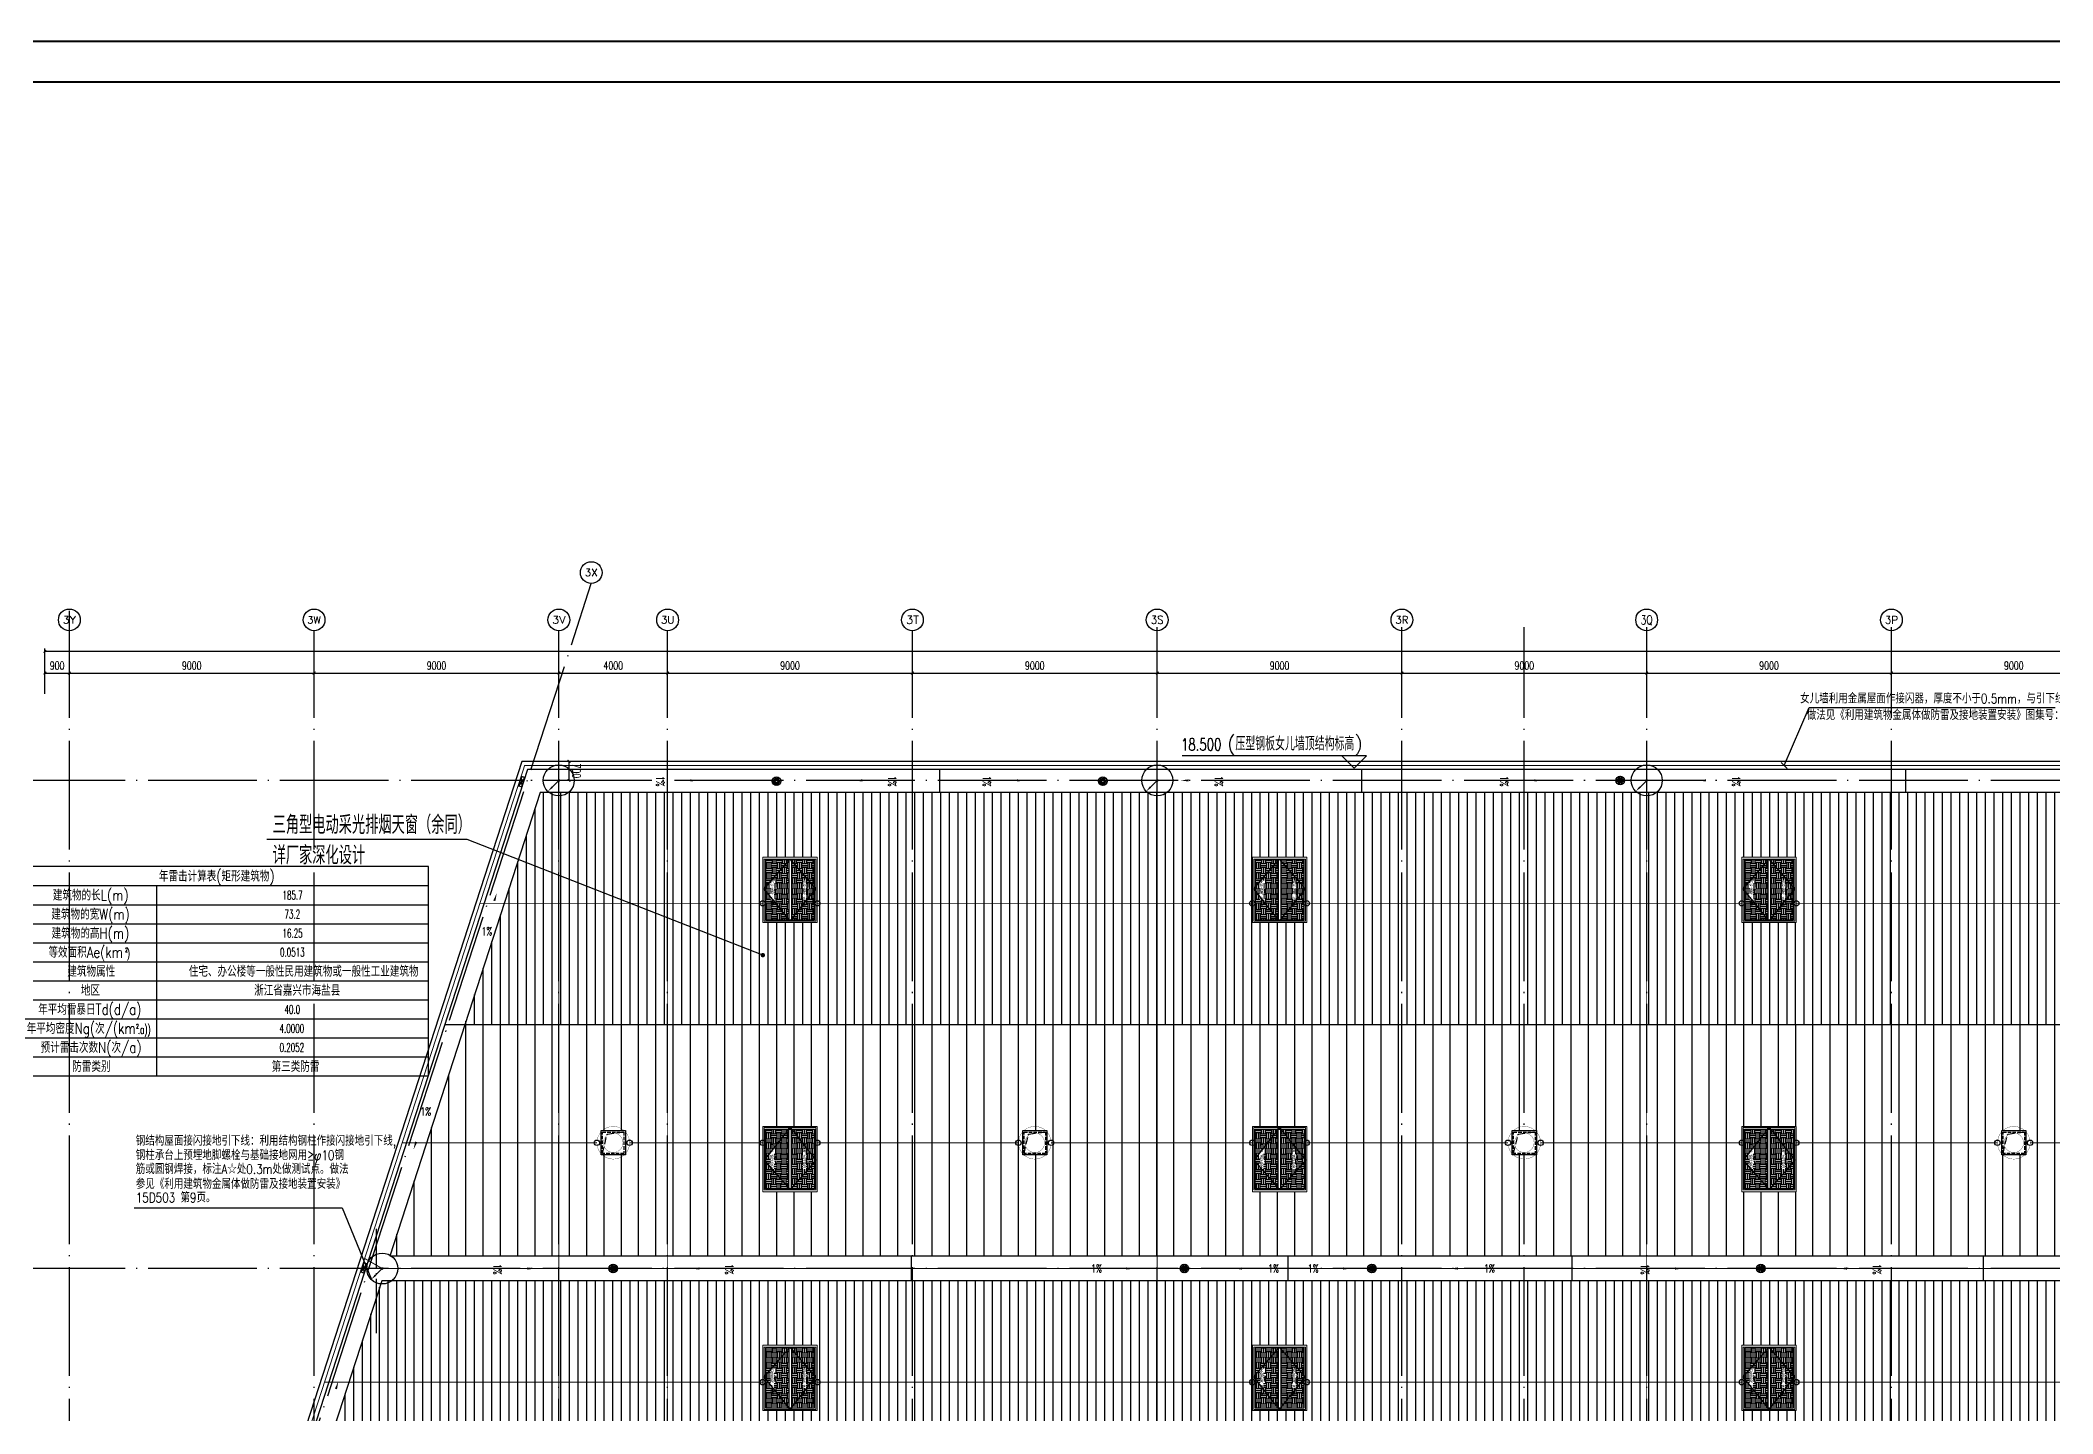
# Model space of a CAD drawing. Extents: x -1396510 to 1250330, y -1892470 to 1623980.
# Drawn here: x -313924 to -239922, y -1446562 to -1396049 of the extents above; entities that cross this region are included whole.
import ezdxf
from ezdxf.enums import TextEntityAlignment as Align

# ---------------------------------------------------------------- set-up
doc = ezdxf.new("R2010")
doc.units = 0
doc.header["$LTSCALE"] = 1000
doc.header["$MEASUREMENT"] = 0
for name, pattern in [('CENTER2', [1.125, 0.75, -0.125, 0.125, -0.125]), ('DASH', [0.35, 0.25, -0.1]), ('DOTE', [2.42, 2, -0.2, 0.02, -0.2]), ('HIDDEN', [9.525, 6.35, -3.175])]:
    doc.linetypes.add(name, pattern=pattern)
doc.layers.get('Defpoints').update_dxf_attribs({"color": 210})
for name, color, linetype in [('0-cxFrame', 155, 'Continuous'), ('A-AXIS-D', 1, 'Continuous'), ('A-AXIS-DOTE', 14, 'DOTE'), ('A-AXIS-SYMB', 3, 'Continuous'), ('A-DRAIN', 142, 'Continuous'), ('A-HATCH-2', 251, 'Continuous'), ('A-LIN-V', 9, 'Continuous'), ('A-SFCE', 30, 'Continuous'), ('AS-COLN', 6, 'Continuous'), ('AS-结构边线层', 200, 'Continuous'), ('DIM-避雷', 3, 'Continuous'), ('LWIRE', 4, 'Continuous'), ('SPACE', 7, 'Continuous'), ('SPACE_HATCH', 8, 'Continuous'), ('TEL_TAB', 7, 'Continuous'), ('TEL_TEXT', 7, 'Continuous'), ('WIRE-接地', 4, 'Continuous'), ('WIRE-照明', 1, 'Continuous'), ('WIRE-避雷', 4, 'Continuous'), ('参考线', 8, 'Continuous'), ('外框', 1, 'HIDDEN'), ('文本', 4, 'Continuous'), ('暖通', 7, 'Continuous'), ('虹吸溢流', 3, 'Continuous'), ('虹吸雨水斗', 6, 'Continuous'), ('虹吸雨水标注XT', 7, 'Continuous')]:
    doc.layers.add(name, color=color, linetype=linetype)
doc.layers.add('0-cxText', color=131, linetype='Continuous', lineweight=25)
doc.layers.add('成型线', color=3, linetype='Continuous', lineweight=18)
doc.layers.add('A-云线2', color=3, linetype='Continuous', plot=False)
doc.layers.add('A-加建区域', color=47, linetype='Continuous', plot=False)
doc.styles.add('_TCH_AXIS', font='COMPLEX', dxfattribs={"bigfont": 'GBCBIG'})
doc.styles.add('_TCH_DIM', font='SIMPLEX', dxfattribs={"bigfont": 'GBCBIG'})
doc.styles.add('_TCH_DIM_T3', font='SIMPLEX', dxfattribs={"width": 0.705882, "bigfont": 'GBCBIG'})
doc.styles.add('_TCH_SPACE', font='SIMPLEX', dxfattribs={"height": 5, "bigfont": 'GBCBIG'})
doc.styles.add('_TEL_DIM', font='SIMPLEX', dxfattribs={"width": 0.8, "height": 3.5, "bigfont": 'HZTXT'})
doc.styles.add('cx_tuming', font='simhei.ttf')
doc.styles.add('cx_tuqian1', font='')
doc.styles.get("Standard").update_dxf_attribs({"font": 'gbenor.shx', "bigfont": 'gbcbig.shx'})
doc.styles.add('黑体', font='simhei.ttf', dxfattribs={"height": 12})
doc.styles.get('cx_tuqian1').set_extended_font_data('SimSun')
doc.dimstyles.new('_TCH_ARCH&&100', dxfattribs={"dimtxt": 297.5, "dimasz": 100, "dimexe": 100, "dimexo": 100, "dimgap": 126.25, "dimtad": 1, "dimdec": 0, "dimzin": 0, "dimdsep": 46, "dimtxsty": '_TCH_DIM_T3', "dimblk": 'ARCHTICK', "dimcen": 0.09, "dimclrt": 7, "dimazin": 2, "dimtfac": 1, "dimtdec": 0, "dimtix": 1, "dimtmove": 2, "dimatfit": 3, "dimfxl": 0, "dimtolj": 1, "dimtzin": 0, "dimarcsym": 0})
pattern_1 = [(90, (-187145.8, -620720), (-317.5, 0), [])]
pattern_2 = [(0, (0, 0), (187.5, 187.5), [187.5, -187.5]), (0, (0, 70.31), (187.5, 187.5), [187.5, -187.5]), (0, (0, 140.62), (187.5, 187.5), [187.5, -187.5]), (90, (23.44, 164.06), (-187.5, 187.5), [187.5, -187.5]), (90, (93.75, 164.06), (-187.5, 187.5), [187.5, -187.5]), (90, (164.06, 164.06), (-187.5, 187.5), [187.5, -187.5])]

# ---------------------------------------------------------------- blocks, each defined once
blk = doc.blocks.new('_ArchTick')
at = {"color": 0, "linetype": 'ByBlock', "const_width": 0.4}
blk.add_lwpolyline([(-0.5, -0.5), (0.5, 0.5)], dxfattribs=at)
blk = doc.blocks.new('*D559')
at = {"layer": 'A-AXIS-D', "color": 0, "lineweight": -2, "transparency": 16777216}
for p, q in [((19094, 700), (18272, 700)), ((18372, 700), (18372, 0)), ((19094, 0), (18272, 0))]:
    blk.add_line(p, q, dxfattribs=at)
at = {"layer": 'Defpoints', "color": 0, "transparency": 16777216}
for p in [(19194, 700), (18372, 0), (19194, 0)]:
    blk.add_point(p, dxfattribs=at)
at = {"layer": 'A-AXIS-D', "color": 0, "lineweight": -2, "transparency": 16777216, "xscale": 100, "yscale": 100, "zscale": 100}
for p, rotation in [((18372, 700), 90), ((18372, 0), 270)]:
    blk.add_blockref('_ArchTick', p, dxfattribs=dict(at, rotation=rotation))
at = {"layer": 'A-AXIS-D', "color": 7, "transparency": 16777216, "insert": (18647, 350), "char_height": 297.5, "attachment_point": 5, "rotation": 270, "style": '_TCH_DIM_T3'}
blk.add_mtext('\\A1;700', dxfattribs=at)
blk = doc.blocks.new('“奔腾”虹吸雨水斗')
at = {"layer": '虹吸雨水斗', "color": 8, "lineweight": 25}
for p, q in [((946944, 86685), (947028, 86658)), ((947028, 86641), (946944, 86614)), ((947032, 86673), (946946, 86692)), ((946946, 86607), (947032, 86625)), ((946982, 86753), (947040, 86688)), ((947040, 86611), (946982, 86546)), ((947052, 86699), (946987, 86758)), ((946987, 86541), (947052, 86600)), ((947048, 86793), (947066, 86707)), ((947066, 86592), (947048, 86506)), ((947082, 86711), (947055, 86795)), ((947055, 86504), (947082, 86587)), ((947125, 86795), (947098, 86711)), ((947098, 86587), (947125, 86504)), ((947114, 86707), (947132, 86793)), ((947132, 86506), (947114, 86592)), ((947194, 86758), (947128, 86699)), ((947128, 86600), (947194, 86541)), ((947140, 86688), (947199, 86753)), ((947199, 86546), (947140, 86611)), ((947234, 86692), (947148, 86673)), ((947148, 86625), (947234, 86607)), ((947152, 86658), (947236, 86685)), ((947236, 86614), (947152, 86641))]:
    blk.add_line(p, q, dxfattribs=at)
for radius in [150, 47.6]:
    blk.add_circle((947090, 86649), radius, dxfattribs=at)
for centre, start, end in [((947025, 86649), 291.63817, 68.36747), ((947034, 86682), 261.63817, 38.36747), ((947034, 86617), 321.63817, 98.36747), ((947057, 86706), 231.63817, 8.36747), ((947057, 86593), 351.63817, 128.36747), ((947090, 86715), 201.63817, 338.36747), ((947090, 86584), 21.63817, 158.36747), ((947123, 86706), 171.63817, 308.36747), ((947123, 86593), 51.63817, 188.36747), ((947147, 86682), 141.63817, 278.36747), ((947147, 86617), 81.63817, 218.36747), ((947155, 86649), 111.63817, 248.36747)]:
    blk.add_arc(centre, 8.82, start, end, dxfattribs=at)
blk = doc.blocks.new('434243')
at = {"layer": '文本', "xscale": 1.061320754715, "yscale": 1.061320754715, "zscale": 1.061320754715}
for p in [(-760996, 528757), (-792021, 528727), (-780021, 528727), (-798021, 510807), (-777021, 510807), (-770121, 510807), (-755821, 510807)]:
    blk.add_blockref('“奔腾”虹吸雨水斗', p, dxfattribs=at)
blk = doc.blocks.new('w4234233')
at = {"layer": 'A-AXIS-SYMB', "color": 8}
for points in [[(355546, 826830, 0, 0, 0), (355546, 825680, 0, 80, 0), (355546, 825980, 0, 0, 0)], [(355546, 818810, 0, 0, 0), (355546, 819960, 0, 80, 0), (355546, 819660, 0, 0, 0)]]:
    blk.add_lwpolyline(points, format="xyseb", dxfattribs=at)
at = {"layer": 'A-AXIS-SYMB', "color": 7, "style": '_TCH_DIM', "width": 0.705882}
for p in [(355376, 826935), (355376, 818407)]:
    blk.add_text('1%%%', height=297.5, dxfattribs=at).set_placement(p)
blk = doc.blocks.new('溢流口')
at = {"layer": '虹吸雨水标注XT'}
for p, q in [((-250, 98), (250, -98)), ((250, 98), (-250, -98)), ((250, -98), (250, 98))]:
    blk.add_line(p, q, dxfattribs=at)
blk.add_lwpolyline([(-250, 98), (250, 98), (250, -98), (-250, -98)], close=True, dxfattribs=at)
blk = doc.blocks.new('44')
blk.add_wipeout([(277496, 745320), (279896, 745320), (279896, 747320), (277496, 747320)]).dxf.layer = '参考线'
at = {"layer": 'SPACE_HATCH'}
h = blk.add_hatch(dxfattribs=at)
h.set_pattern_fill('土壤', color=8, scale=50, style=0)
h.set_pattern_definition(pattern_2)
h.paths.add_polyline_path([(277596, 746370), (279796, 746370), (279796, 747220), (277596, 747220)])
h.paths.add_polyline_path([(278352, 746904), (279057, 746904), (279057, 747034), (278352, 747034)])
h.paths.add_polyline_path([(278591, 746811), (278817, 746811), (278817, 746895), (278591, 746895)])
h = blk.add_hatch(dxfattribs=at)
h.set_pattern_fill('土壤', color=8, scale=50, style=0)
h.set_pattern_definition(pattern_2)
h.paths.add_polyline_path([(277596, 746270), (279796, 746270), (279796, 745420), (277596, 745420)])
h.paths.add_polyline_path([(278352, 745724), (279057, 745724), (279057, 745854), (278352, 745854)])
h.paths.add_polyline_path([(278591, 745631), (278817, 745631), (278817, 745715), (278591, 745715)])
at = {"color": 2}
for p, q in [((277566, 746370), (279851, 746370)), ((277566, 746270), (279851, 746270))]:
    blk.add_line(p, q, dxfattribs=at)
at = {"layer": 'A-SFCE'}
blk.add_lwpolyline([(277596, 747220), (279796, 747220), (279796, 745420), (277596, 745420)], close=True, dxfattribs=at)
at = {"layer": '外框', "color": 8}
for points in [[(279851, 746320), (278658, 747270), (277566, 746320)], [(279851, 746320), (278658, 745370), (277566, 746320)]]:
    blk.add_lwpolyline(points, dxfattribs=at)
at = {"layer": '成型线'}
blk.add_line((279896, 745320), (279896, 747320), dxfattribs=at)
blk.add_lwpolyline([(279896, 745320), (277496, 745320), (277496, 747320), (279896, 747320)], dxfattribs=at)
blk.add_lwpolyline([(279851, 745370), (279851, 747270), (277566, 747270), (277566, 745370)], close=True, dxfattribs=at)
at = {"layer": 'SPACE', "color": 8, "style": '_TCH_SPACE'}
for p in [(278365, 746930), (278365, 745750)]:
    blk.add_text('自然排烟窗，有效面积', height=96.5, dxfattribs=at).set_placement(p)
at = {"layer": 'SPACE', "color": 8, "style": '_TCH_SPACE', "width": 0.705882}
for s, height, p in [('1.87m', 59.5, (278600, 746828)), ('2', 29.8, (278792, 746863)), ('1.87m', 59.5, (278600, 745648)), ('2', 29.8, (278792, 745683))]:
    blk.add_text(s, height=height, dxfattribs=at).set_placement(p)
blk = doc.blocks.new('fengji')
blk.add_wipeout([(-445, 445), (445, 445), (445, -445), (-445, -445)]).dxf.layer = '参考线'
at = {"layer": 'A-HATCH-2', "color": 8, "const_width": 10}
for points in [[(0, -600, -1), (0, 600, -1)], [(0, -600, 1), (0, 600, 1)]]:
    blk.add_lwpolyline(points, format="xyb", dxfattribs=at)
at = {"layer": 'A-HATCH-2', "color": 8, "linetype": 'DASH', "const_width": 10}
for points in [[(0, -358, -1), (0, 358, -1)], [(0, -358, 1), (0, 358, 1)]]:
    blk.add_lwpolyline(points, format="xyb", dxfattribs=at)
at = {"layer": 'AS-COLN', "ltscale": 0.5}
blk.add_lwpolyline([(-445, 445), (445, 445), (445, -445), (-445, -445)], close=True, dxfattribs=at)
at = {"layer": 'AS-COLN', "linetype": 'DASH', "ltscale": 0.5}
blk.add_lwpolyline([(-395, 395), (395, 395), (395, -395), (-395, -395)], close=True, dxfattribs=at)
at = {"layer": 'AS-结构边线层', "color": 8, "linetype": 'DASH'}
blk.add_lwpolyline([(395, 395), (225, -315), (-395, -395)], dxfattribs=at)
blk = doc.blocks.new('*D5933')
at = {"layer": 'A-AXIS-D', "color": 0, "lineweight": -2, "transparency": 16777216}
for p, q in [((-900, 3190), (-900, 4048)), ((-900, 3948), (0, 3948)), ((0, 3190), (0, 4048))]:
    blk.add_line(p, q, dxfattribs=at)
at = {"layer": 'Defpoints', "color": 0, "transparency": 16777216}
for p in [(0, 3948), (-900, 3090), (0, 3090)]:
    blk.add_point(p, dxfattribs=at)
at = {"layer": 'A-AXIS-D', "color": 0, "lineweight": -2, "transparency": 16777216, "xscale": 100, "yscale": 100, "zscale": 100, "rotation": 180}
blk.add_blockref('_ArchTick', (-900, 3948), dxfattribs=at)
at = {"layer": 'A-AXIS-D', "color": 0, "lineweight": -2, "transparency": 16777216, "xscale": 100, "yscale": 100, "zscale": 100}
blk.add_blockref('_ArchTick', (0, 3948), dxfattribs=at)
at = {"layer": 'A-AXIS-D', "color": 7, "transparency": 16777216, "insert": (-450, 4223), "char_height": 297.5, "attachment_point": 5, "style": '_TCH_DIM_T3'}
blk.add_mtext('\\A1;900', dxfattribs=at)
blk = doc.blocks.new('*D5934')
at = {"layer": 'A-AXIS-D', "color": 0, "lineweight": -2, "transparency": 16777216}
for p, q in [((0, 3190), (0, 4048)), ((0, 3948), (9000, 3948)), ((9000, 3190), (9000, 4048))]:
    blk.add_line(p, q, dxfattribs=at)
at = {"layer": 'Defpoints', "color": 0, "transparency": 16777216}
for p in [(9000, 3948), (0, 3090), (9000, 3090)]:
    blk.add_point(p, dxfattribs=at)
at = {"layer": 'A-AXIS-D', "color": 0, "lineweight": -2, "transparency": 16777216, "xscale": 100, "yscale": 100, "zscale": 100, "rotation": 180}
blk.add_blockref('_ArchTick', (0, 3948), dxfattribs=at)
at = {"layer": 'A-AXIS-D', "color": 0, "lineweight": -2, "transparency": 16777216, "xscale": 100, "yscale": 100, "zscale": 100}
blk.add_blockref('_ArchTick', (9000, 3948), dxfattribs=at)
at = {"layer": 'A-AXIS-D', "color": 7, "transparency": 16777216, "insert": (4500, 4223), "char_height": 297.5, "attachment_point": 5, "style": '_TCH_DIM_T3'}
blk.add_mtext('\\A1;9000', dxfattribs=at)
blk = doc.blocks.new('*D5935')
at = {"layer": 'A-AXIS-D', "color": 0, "lineweight": -2, "transparency": 16777216}
for p, q in [((9000, 3190), (9000, 4048)), ((9000, 3948), (18000, 3948)), ((18000, 3190), (18000, 4048))]:
    blk.add_line(p, q, dxfattribs=at)
at = {"layer": 'Defpoints', "color": 0, "transparency": 16777216}
for p in [(18000, 3948), (9000, 3090), (18000, 3090)]:
    blk.add_point(p, dxfattribs=at)
at = {"layer": 'A-AXIS-D', "color": 0, "lineweight": -2, "transparency": 16777216, "xscale": 100, "yscale": 100, "zscale": 100, "rotation": 180}
blk.add_blockref('_ArchTick', (9000, 3948), dxfattribs=at)
at = {"layer": 'A-AXIS-D', "color": 0, "lineweight": -2, "transparency": 16777216, "xscale": 100, "yscale": 100, "zscale": 100}
blk.add_blockref('_ArchTick', (18000, 3948), dxfattribs=at)
at = {"layer": 'A-AXIS-D', "color": 7, "transparency": 16777216, "insert": (13500, 4223), "char_height": 297.5, "attachment_point": 5, "style": '_TCH_DIM_T3'}
blk.add_mtext('\\A1;9000', dxfattribs=at)
blk = doc.blocks.new('*D5936')
at = {"layer": 'A-AXIS-D', "color": 0, "lineweight": -2, "transparency": 16777216}
for p, q in [((18000, 3190), (18000, 4048)), ((18000, 3948), (22000, 3948)), ((22000, 3190), (22000, 4048))]:
    blk.add_line(p, q, dxfattribs=at)
at = {"layer": 'Defpoints', "color": 0, "transparency": 16777216}
for p in [(22000, 3948), (18000, 3090), (22000, 3090)]:
    blk.add_point(p, dxfattribs=at)
at = {"layer": 'A-AXIS-D', "color": 0, "lineweight": -2, "transparency": 16777216, "xscale": 100, "yscale": 100, "zscale": 100, "rotation": 180}
blk.add_blockref('_ArchTick', (18000, 3948), dxfattribs=at)
at = {"layer": 'A-AXIS-D', "color": 0, "lineweight": -2, "transparency": 16777216, "xscale": 100, "yscale": 100, "zscale": 100}
blk.add_blockref('_ArchTick', (22000, 3948), dxfattribs=at)
at = {"layer": 'A-AXIS-D', "color": 7, "transparency": 16777216, "insert": (20000, 4223), "char_height": 297.5, "attachment_point": 5, "style": '_TCH_DIM_T3'}
blk.add_mtext('\\A1;4000', dxfattribs=at)
blk = doc.blocks.new('*D5937')
at = {"layer": 'A-AXIS-D', "color": 0, "lineweight": -2, "transparency": 16777216}
for p, q in [((22000, 3190), (22000, 4048)), ((22000, 3948), (31000, 3948)), ((31000, 3190), (31000, 4048))]:
    blk.add_line(p, q, dxfattribs=at)
at = {"layer": 'Defpoints', "color": 0, "transparency": 16777216}
for p in [(31000, 3948), (22000, 3090), (31000, 3090)]:
    blk.add_point(p, dxfattribs=at)
at = {"layer": 'A-AXIS-D', "color": 0, "lineweight": -2, "transparency": 16777216, "xscale": 100, "yscale": 100, "zscale": 100, "rotation": 180}
blk.add_blockref('_ArchTick', (22000, 3948), dxfattribs=at)
at = {"layer": 'A-AXIS-D', "color": 0, "lineweight": -2, "transparency": 16777216, "xscale": 100, "yscale": 100, "zscale": 100}
blk.add_blockref('_ArchTick', (31000, 3948), dxfattribs=at)
at = {"layer": 'A-AXIS-D', "color": 7, "transparency": 16777216, "insert": (26500, 4223), "char_height": 297.5, "attachment_point": 5, "style": '_TCH_DIM_T3'}
blk.add_mtext('\\A1;9000', dxfattribs=at)
blk = doc.blocks.new('*D5938')
at = {"layer": 'A-AXIS-D', "color": 0, "lineweight": -2, "transparency": 16777216}
for p, q in [((31000, 3190), (31000, 4048)), ((31000, 3948), (40000, 3948)), ((40000, 3190), (40000, 4048))]:
    blk.add_line(p, q, dxfattribs=at)
at = {"layer": 'Defpoints', "color": 0, "transparency": 16777216}
for p in [(40000, 3948), (31000, 3090), (40000, 3090)]:
    blk.add_point(p, dxfattribs=at)
at = {"layer": 'A-AXIS-D', "color": 0, "lineweight": -2, "transparency": 16777216, "xscale": 100, "yscale": 100, "zscale": 100, "rotation": 180}
blk.add_blockref('_ArchTick', (31000, 3948), dxfattribs=at)
at = {"layer": 'A-AXIS-D', "color": 0, "lineweight": -2, "transparency": 16777216, "xscale": 100, "yscale": 100, "zscale": 100}
blk.add_blockref('_ArchTick', (40000, 3948), dxfattribs=at)
at = {"layer": 'A-AXIS-D', "color": 7, "transparency": 16777216, "insert": (35500, 4223), "char_height": 297.5, "attachment_point": 5, "style": '_TCH_DIM_T3'}
blk.add_mtext('\\A1;9000', dxfattribs=at)
blk = doc.blocks.new('*D5939')
at = {"layer": 'A-AXIS-D', "color": 0, "lineweight": -2, "transparency": 16777216}
for p, q in [((40000, 3190), (40000, 4048)), ((40000, 3948), (49000, 3948)), ((49000, 3190), (49000, 4048))]:
    blk.add_line(p, q, dxfattribs=at)
at = {"layer": 'Defpoints', "color": 0, "transparency": 16777216}
for p in [(49000, 3948), (40000, 3090), (49000, 3090)]:
    blk.add_point(p, dxfattribs=at)
at = {"layer": 'A-AXIS-D', "color": 0, "lineweight": -2, "transparency": 16777216, "xscale": 100, "yscale": 100, "zscale": 100, "rotation": 180}
blk.add_blockref('_ArchTick', (40000, 3948), dxfattribs=at)
at = {"layer": 'A-AXIS-D', "color": 0, "lineweight": -2, "transparency": 16777216, "xscale": 100, "yscale": 100, "zscale": 100}
blk.add_blockref('_ArchTick', (49000, 3948), dxfattribs=at)
at = {"layer": 'A-AXIS-D', "color": 7, "transparency": 16777216, "insert": (44500, 4223), "char_height": 297.5, "attachment_point": 5, "style": '_TCH_DIM_T3'}
blk.add_mtext('\\A1;9000', dxfattribs=at)
blk = doc.blocks.new('*D5940')
at = {"layer": 'A-AXIS-D', "color": 0, "lineweight": -2, "transparency": 16777216}
for p, q in [((49000, 3190), (49000, 4048)), ((49000, 3948), (58000, 3948)), ((58000, 3190), (58000, 4048))]:
    blk.add_line(p, q, dxfattribs=at)
at = {"layer": 'Defpoints', "color": 0, "transparency": 16777216}
for p in [(58000, 3948), (49000, 3090), (58000, 3090)]:
    blk.add_point(p, dxfattribs=at)
at = {"layer": 'A-AXIS-D', "color": 0, "lineweight": -2, "transparency": 16777216, "xscale": 100, "yscale": 100, "zscale": 100, "rotation": 180}
blk.add_blockref('_ArchTick', (49000, 3948), dxfattribs=at)
at = {"layer": 'A-AXIS-D', "color": 0, "lineweight": -2, "transparency": 16777216, "xscale": 100, "yscale": 100, "zscale": 100}
blk.add_blockref('_ArchTick', (58000, 3948), dxfattribs=at)
at = {"layer": 'A-AXIS-D', "color": 7, "transparency": 16777216, "insert": (53500, 4223), "char_height": 297.5, "attachment_point": 5, "style": '_TCH_DIM_T3'}
blk.add_mtext('\\A1;9000', dxfattribs=at)
blk = doc.blocks.new('*D5941')
at = {"layer": 'A-AXIS-D', "color": 0, "lineweight": -2, "transparency": 16777216}
for p, q in [((58000, 3190), (58000, 4048)), ((58000, 3948), (67000, 3948)), ((67000, 3190), (67000, 4048))]:
    blk.add_line(p, q, dxfattribs=at)
at = {"layer": 'Defpoints', "color": 0, "transparency": 16777216}
for p in [(67000, 3948), (58000, 3090), (67000, 3090)]:
    blk.add_point(p, dxfattribs=at)
at = {"layer": 'A-AXIS-D', "color": 0, "lineweight": -2, "transparency": 16777216, "xscale": 100, "yscale": 100, "zscale": 100, "rotation": 180}
blk.add_blockref('_ArchTick', (58000, 3948), dxfattribs=at)
at = {"layer": 'A-AXIS-D', "color": 0, "lineweight": -2, "transparency": 16777216, "xscale": 100, "yscale": 100, "zscale": 100}
blk.add_blockref('_ArchTick', (67000, 3948), dxfattribs=at)
at = {"layer": 'A-AXIS-D', "color": 7, "transparency": 16777216, "insert": (62500, 4223), "char_height": 297.5, "attachment_point": 5, "style": '_TCH_DIM_T3'}
blk.add_mtext('\\A1;9000', dxfattribs=at)
blk = doc.blocks.new('*D5942')
at = {"layer": 'A-AXIS-D', "color": 0, "lineweight": -2, "transparency": 16777216}
for p, q in [((67000, 3190), (67000, 4048)), ((67000, 3948), (76000, 3948)), ((76000, 3190), (76000, 4048))]:
    blk.add_line(p, q, dxfattribs=at)
at = {"layer": 'Defpoints', "color": 0, "transparency": 16777216}
for p in [(76000, 3948), (67000, 3090), (76000, 3090)]:
    blk.add_point(p, dxfattribs=at)
at = {"layer": 'A-AXIS-D', "color": 0, "lineweight": -2, "transparency": 16777216, "xscale": 100, "yscale": 100, "zscale": 100, "rotation": 180}
blk.add_blockref('_ArchTick', (67000, 3948), dxfattribs=at)
at = {"layer": 'A-AXIS-D', "color": 0, "lineweight": -2, "transparency": 16777216, "xscale": 100, "yscale": 100, "zscale": 100}
blk.add_blockref('_ArchTick', (76000, 3948), dxfattribs=at)
at = {"layer": 'A-AXIS-D', "color": 7, "transparency": 16777216, "insert": (71500, 4223), "char_height": 297.5, "attachment_point": 5, "style": '_TCH_DIM_T3'}
blk.add_mtext('\\A1;9000', dxfattribs=at)
blk = doc.blocks.new('*D5956')
at = {"layer": 'A-AXIS-D', "color": 0, "lineweight": -2, "transparency": 16777216}
for p, q in [((-900, 3290), (-900, 4848)), ((-900, 4748), (184800, 4748)), ((184800, 3290), (184800, 4848))]:
    blk.add_line(p, q, dxfattribs=at)
at = {"layer": 'Defpoints', "color": 0, "transparency": 16777216}
for p in [(184800, 4748), (-900, 3190), (184800, 3190)]:
    blk.add_point(p, dxfattribs=at)
at = {"layer": 'A-AXIS-D', "color": 0, "lineweight": -2, "transparency": 16777216, "xscale": 100, "yscale": 100, "zscale": 100, "rotation": 180}
blk.add_blockref('_ArchTick', (-900, 4748), dxfattribs=at)
at = {"layer": 'A-AXIS-D', "color": 0, "lineweight": -2, "transparency": 16777216, "xscale": 100, "yscale": 100, "zscale": 100}
blk.add_blockref('_ArchTick', (184800, 4748), dxfattribs=at)
at = {"layer": 'A-AXIS-D', "color": 7, "transparency": 16777216, "insert": (91950, 5023), "char_height": 297.5, "attachment_point": 5, "style": '_TCH_DIM_T3'}
blk.add_mtext('\\A1;185700', dxfattribs=at)
blk = doc.blocks.new('$TelecSys$00000080')
for p, q in [((-0.7, -0.7), (0, 0)), ((0.1, 0.1), (0.1, 0.1)), ((-0.1, -0.1), (-0.1, -0.1))]:
    blk.add_line(p, q)
at = {"const_width": 0.142}
blk.add_lwpolyline([(0.07, 0, 1), (-0.07, 0, 1)], format="xyb", close=True, dxfattribs=at)
blk.add_solid([(-0.63, -0.77), (-0.77, -0.63), (-1.15, -1.15)])
at = {"width": 0.8, "flags": 9}
blk.add_attdef('A', (0, 0), '', height=0.00002, rotation=180, dxfattribs=at)
blk = doc.blocks.new('TK22.A0+2 L(Dragon)')
at = {"layer": '0-cxFrame', "color": 7, "const_width": 0.5}
blk.add_lwpolyline([(0, 0), (-1783, 0), (-1783, 841), (0, 841)], close=True, dxfattribs=at)
at = {"layer": '0-cxFrame', "const_width": 0.5}
blk.add_lwpolyline([(-80, 10), (-1763, 10), (-1763, 831), (-80, 831)], close=True, dxfattribs=at)
at = {"style": '黑体', "flags": 4}
blk.add_attdef('图幅', text='', height=3.3, dxfattribs=at).set_placement((-40, 3), align=Align.RIGHT)
at = {"layer": '0-cxText', "flags": 4}
for tag, height, style, p in [('建设单位', 3.5, 'cx_tuming', (-45, 240)), ('项目名称', 3.5, 'cx_tuming', (-45, 210)), ('子项名称', 3.5, 'cx_tuming', (-45, 180)), ('工程编号', 3.3, 'cx_tuqian1', (-35, 165)), ('图名1', 3.5, 'cx_tuming', (-45, 87)), ('图名2', 3.5, 'cx_tuming', (-45, 79)), ('图名3', 3.5, 'cx_tuming', (-45, 71)), ('出图日期', 3.3, 'cx_tuqian1', (-39, 60)), ('专业', 3.3, 'cx_tuqian1', (-55, 52)), ('图号', 3.3, 'cx_tuqian1', (-55, 44)), ('版次', 3.3, 'cx_tuqian1', (-20, 44))]:
    blk.add_attdef(tag, text='', height=height, dxfattribs=dict(at, style=style)).set_placement(p, align=Align.MIDDLE)
at = {"layer": 'Defpoints', "color": 6, "flags": 4}
for tag, height, style, p in [('tufu', 3.3, '黑体', (-12, 12)), ('dwfname', 4, 'cx_tuqian1', (-80, 3))]:
    blk.add_attdef(tag, text='', height=height, dxfattribs=dict(at, style=style)).set_placement(p, align=Align.RIGHT)
blk = doc.blocks.new('$TelecSys$00000010')
blk.add_circle((0, 0, 0), 1)
blk = doc.blocks.new('世赫3#厂房屋顶0821')
at = {"layer": 'A-HATCH-2'}
h = blk.add_hatch(dxfattribs=at)
h.set_pattern_fill('ANSI31', color=256, scale=200, angle=45)
h.set_pattern_definition(pattern_1)
h.paths.add_polyline_path([(46734.2, -8975), (179269.9, -8975), (184500, -8975), (184500, -450), (17311.1, -450), (14639.3, -8684.6), (14545, -8975)])
h = blk.add_hatch(dxfattribs=at)
h.set_pattern_fill('ANSI31', color=256, scale=400, angle=45)
h.set_pattern_definition([(90, (-187145.8, -620720), (-635, 0), [])])
h.paths.add_polyline_path([(46734.2, -8975), (179269.9, -8975), (184500, -8975), (184500, -17500), (11779, -17500), (14545, -8975), (34104.2, -8975)])
h = blk.add_hatch(dxfattribs=at)
h.set_pattern_fill('ANSI31', color=256, scale=200, angle=45)
h.set_pattern_definition(pattern_1)
h.paths.add_polyline_path([(46734.2, -26925), (179269.9, -26925), (184500, -26925), (184500, -18400), (11487, -18400), (8732.4, -26889.6), (13809.1, -26925)])
at = {"layer": 'A-AXIS-D'}
for centre in [(19193, 7644.4), (0, 5904), (9000, 5904), (18000, 5904), (22000, 5904), (31000, 5904), (40000, 5904), (49000, 5904), (58000, 5904), (67000, 5904)]:
    blk.add_circle(centre, 400, dxfattribs=at)
at = {"layer": 'A-AXIS-DOTE', "color": 8, "ltscale": 2}
for p, q in [((0, -79980), (0, 6235)), ((9000, -79980), (9000, 5504)), ((18000, -79980), (18000, 5504)), ((22000, -79980), (22000, 5500)), ((31000, -79980), (31000, 5500)), ((40000, -79980), (40000, 5640)), ((49000, -79980), (49000, 5640)), ((53500, -79980), (53500, 5640)), ((58000, -79980), (58000, 5640)), ((67000, -79980), (67000, 5640)), ((190814.2, 0), (-5155.8, 0)), ((190814.2, -17950), (-5155.8, -17950))]:
    blk.add_line(p, q, dxfattribs=at)
at = {"layer": 'A-AXIS-DOTE', "color": 8}
blk.add_line((11300, -20330.1), (11300, -16490.1), dxfattribs=at)
at = {"layer": 'A-AXIS-DOTE', "color": 8, "ltscale": 2}
blk.add_lwpolyline([(-2450.9, -59462.8), (19193, 7244.4)], dxfattribs=at)
at = {"layer": 'A-AXIS-SYMB', "color": 8}
for p, q in [((47694.2, 900), (40914.2, 900)), ((47244.2, 450), (46794.2, 900)), ((47244.2, 450), (47694.2, 900)), ((14624.2, -2177.5), (7264.2, -2177.5))]:
    blk.add_line(p, q, dxfattribs=at)
for points in [[(15354.2, -5300, 0, 0, 0), (15717.3, -4141, 0, 80, 0), (15627.6, -4427.3, 0, 0, 0)], [(13042.4, -12425, 0, 0, 0), (12655.8, -13576.4, 0, 80, 0), (12751.3, -13292, 0, 0, 0)], [(38014.2, -17950, 0, 0, 0), (39164.2, -17950, 0, 80, 0), (38864.2, -17950, 0, 0, 0)], [(43975.8, -17950, 0, 0, 0), (42825.8, -17950, 0, 80, 0), (43125.8, -17950, 0, 0, 0)], [(45984.2, -17950, 0, 0, 0), (47134.2, -17950, 0, 80, 0), (46834.2, -17950, 0, 0, 0)], [(51914.2, -17950, 0, 0, 0), (50764.2, -17950, 0, 80, 0), (51064.2, -17950, 0, 0, 0)], [(9530.1, -23250, 0, 0, 0), (9893.2, -22091, 0, 80, 0), (9803.5, -22377.3, 0, 0, 0)]]:
    blk.add_lwpolyline(points, format="xyseb", dxfattribs=at)
at = {"layer": 'A-AXIS-SYMB', "color": 8, "const_width": 80}
blk.add_lwpolyline([(25537.4, -6439.6, 1), (25462.8, -6410.4, 1)], format="xyb", close=True, dxfattribs=at)
at = {"layer": 'A-DRAIN'}
for p, q in [((32000, 400), (32000, -450)), ((47512.1, 400), (47512.1, -450)), ((67512.1, 400), (67512.1, -450)), ((30970, -18400), (30970, -17500)), ((44820, -18400), (44820, -17500)), ((55260, -18400), (55260, -17500)), ((70390, -18400), (70390, -17500))]:
    blk.add_line(p, q, dxfattribs=at)
at = {"layer": 'A-LIN-V'}
for points in [[(184500, -450), (17311.1, -450), (11779, -17500)], [(184500, -17500), (11779, -17500)], [(11487, -18400), (5954.9, -35450)], [(184500, -18400), (11487, -18400)]]:
    blk.add_lwpolyline(points, dxfattribs=at)
at = {"layer": 'A-SFCE'}
for points in [[(184800, -72500), (184800, 699.9), (16632.9, 700), (-900, -53336.7), (-900, -54350), (-300, -54350)], [(-600, -56150), (-600, -72200.1), (184500, -72200.1), (184500, 399.9), (16851, 400), (-600, -53384.2), (-600, -54050), (-300, -54050)], [(13809.1, -8975), (184500, -8975)]]:
    blk.add_lwpolyline(points, dxfattribs=at)
at = {"layer": 'A-加建区域', "color": 8, "rotation": 270}
for p in [(-796825.8, 355545.8), (-784815.8, 355545.8), (-765795.9, 355545.8), (-802815.8, 337595.8), (-760615.8, 337595.8)]:
    blk.add_blockref('w4234233', p, dxfattribs=at)
at = {"layer": '虹吸溢流', "ltscale": 200, "xscale": -0.7075471698100007, "yscale": 0.7075471698100007, "zscale": 0.70754716981, "rotation": 252.7177529666551}
for p in [(16634.1, -44.9), (10831.2, -17929.5)]:
    blk.add_blockref('溢流口', p, dxfattribs=at)
at = {"layer": '虹吸雨水斗'}
blk.add_blockref('434243', (-187145.8, -620720), dxfattribs=at)
at = {"layer": 'A-AXIS-D', "color": 7, "style": '_TCH_AXIS'}
for s, height, p, p2 in [('3X', 276.42, (18949.5, 7506.2), (19436.6, 7506.2)), ('3Y', 270.86, (-245.1, 5768.5), (245.1, 5768.5)), ('3W', 255.29, (8750.8, 5776.3), (9249.2, 5776.3)), ('3V', 276.42, (17756.5, 5765.8), (18243.5, 5765.8)), ('3U', 265.5, (21753.5, 5771.2), (22246.5, 5771.2)), ('3T', 294.28, (30761.8, 5756.8), (31238.2, 5756.8)), ('3S', 300.65, (39763.8, 5753.6), (40236.2, 5753.6)), ('3R', 276.42, (48756.5, 5765.8), (49243.5, 5765.8)), ('3P', 282.17, (66758.1, 5762.9), (67241.9, 5762.9))]:
    blk.add_text(s, height=height, dxfattribs=at).set_placement(p, p2, align=Align.FIT)
at = {"layer": 'A-AXIS-D', "color": 7, "style": '_TCH_AXIS', "width": 0.807692}
blk.add_text('3Q', height=333.94, dxfattribs=at).set_placement((57775.2, 5737), (58224.8, 5737), align=Align.FIT)
at = {"layer": 'A-AXIS-SYMB', "color": 7, "style": '_TCH_DIM', "width": 0.705882}
for s, height, p in [('18.500', 446.25, (40879.2, 1100)), ('1%%%', 297.5, (15152.8, -5697.7)), ('1%%%', 297.5, (12905.8, -12325.4)), ('1%%%', 297.5, (37569.2, -18098.8)), ('1%%%', 297.5, (44080.8, -18098.8)), ('1%%%', 297.5, (45539.2, -18098.8)), ('1%%%', 297.5, (52019.2, -18098.8))]:
    blk.add_text(s, height=height, dxfattribs=at).set_placement(p)
at = {"layer": 'A-AXIS-SYMB', "color": 7, "style": '_TCH_DIM'}
for s, height, p in [('(压型钢板女儿墙顶结构标高)', 506.383, (42574.2, 1100)), ('三角型电动采光排烟天窗（余同）', 675.177, (7474.2, -1967.5)), ('详厂家深化设计', 675.18, (7474.2, -3087.5))]:
    blk.add_text(s, height=height, dxfattribs=at).set_placement(p)
at = {"layer": 'A-AXIS-D'}
for base, p1, p2, picture, middle in [((184800, 4747.8), (-900, 3189.8), (184800, 3189.8), '*D5956', (91950, 5022.8)), ((0, 3947.8), (-900, 3089.8), (0, 3089.8), '*D5933', (-450, 4222.8)), ((9000, 3947.8), (0, 3089.8), (9000, 3089.8), '*D5934', (4500, 4222.8)), ((18000, 3947.8), (9000, 3089.8), (18000, 3089.8), '*D5935', (13500, 4222.8)), ((22000, 3947.8), (18000, 3089.8), (22000, 3089.8), '*D5936', (20000, 4222.8)), ((31000, 3947.8), (22000, 3089.8), (31000, 3089.8), '*D5937', (26500, 4222.8)), ((40000, 3947.8), (31000, 3089.8), (40000, 3089.8), '*D5938', (35500, 4222.8)), ((49000, 3947.8), (40000, 3089.8), (49000, 3089.8), '*D5939', (44500, 4222.8)), ((58000, 3947.8), (49000, 3089.8), (58000, 3089.8), '*D5940', (53500, 4222.8)), ((67000, 3947.8), (58000, 3089.8), (67000, 3089.8), '*D5941', (62500, 4222.8)), ((76000, 3947.8), (67000, 3089.8), (76000, 3089.8), '*D5942', (71500, 4222.8))]:
    dim = blk.add_linear_dim(base=base, p1=p1, p2=p2, angle=0, dimstyle='_TCH_ARCH&&100', dxfattribs=at)
    dim.commit()
    dim.dimension.update_dxf_attribs({"geometry": picture, "text_midpoint": middle, "dimtype": 161})
dim = blk.add_linear_dim(base=(18371.6, 0), p1=(19193.8, 700), p2=(19193.8, 0), angle=270, dimstyle='_TCH_ARCH&&100', override={"dimgap": 0}, dxfattribs=at)
dim.commit()
dim.dimension.update_dxf_attribs({"geometry": '*D559', "text_midpoint": (18646.6, 350), "dimtype": 129, "text_rotation": 270})
at = {"layer": 'A-LIN-V', "xscale": -1, "rotation": 90}
for p in [(772820.1, 274670.8), (790820.1, 274670.8), (808820.1, 274670.8), (772820.1, 256720.8), (790820.1, 256720.8), (808820.1, 256720.8)]:
    blk.add_blockref('44', p, dxfattribs=at)
at = {"layer": 'A-LIN-V', "rotation": 90}
for p in [(772820.1, -292620.9), (790820.1, -292620.9), (808820.1, -292620.9)]:
    blk.add_blockref('44', p, dxfattribs=at)
at = {"layer": '暖通', "rotation": 180}
for p in [(20000, -13325.1), (35500, -13325.1), (53500, -13325.1), (71500, -13325.1)]:
    blk.add_blockref('fengji', p, dxfattribs=at)
at = {"layer": 'A-AXIS-SYMB', "color": 8}
blk.add_line((25500.1, -6425), (14624.2, -2177.5), dxfattribs=at)

msp = doc.modelspace()

# ---------------------------------------------------------------- block references
at = {"layer": 'A-云线2'}
msp.add_blockref('世赫3#厂房屋顶0821', (-312854.2, -1423270), dxfattribs=at)

# ---------------------------------------------------------------- next in the draw order: linework, layer by layer
at = {"layer": 'DIM-避雷'}
for p, q in [((-249800, -1422720), (-248880, -1420590)), ((-248880, -1420590), (-239830, -1420590)), ((-249693.9, -1422826.1), (-249906.1, -1422613.9))]:
    msp.add_line(p, q, dxfattribs=at)
at = {"layer": 'TEL_TAB'}
msp.add_lwpolyline([(-315650, -1434140), (-299650, -1434140), (-299650, -1426440), (-315650, -1426440)], close=True, dxfattribs=at)
for points in [[(-315650, -1427140), (-299650, -1427140)], [(-309650, -1427140), (-309650, -1434140)], [(-314650, -1427840), (-299650, -1427840)], [(-314650, -1428540), (-299650, -1428540)], [(-314650, -1429240), (-299650, -1429240)], [(-314650, -1429940), (-299650, -1429940)], [(-315650, -1430640), (-299650, -1430640)], [(-314650, -1431340), (-299650, -1431340)], [(-314650, -1432040), (-299650, -1432040)], [(-315650, -1432740), (-299650, -1432740)], [(-314650, -1433440), (-299650, -1433440)]]:
    msp.add_lwpolyline(points, dxfattribs=at)
at = {"layer": 'TEL_TEXT'}
for p, q in [((-310473.3, -1438988.5), (-302826.7, -1438988.5)), ((-302826.7, -1438988.5), (-301749.1, -1441626))]:
    msp.add_line(p, q, dxfattribs=at)
at = {"layer": 'WIRE-接地', "linetype": 'CENTER2', "const_width": 35}
for points in [[(-294854.2, -1422700.8), (-294854.2, -1495620)], [(-290854.2, -1422700.8), (-290854.2, -1495620)], [(-272854.2, -1422720), (-272854.2, -1495620)], [(-254854.2, -1422720), (-254854.2, -1495620)], [(-297757.3, -1427790), (-287354.1, -1427790)], [(-285354.1, -1427790), (-269354.1, -1427790)], [(-267354.1, -1427790), (-251354.1, -1427790)], [(-249354.1, -1427790), (-233354.1, -1427790)], [(-300614.2, -1436595.1), (-293454.4, -1436595.1)], [(-292254, -1436595.1), (-287354.1, -1436595.1)], [(-285354.1, -1436595.1), (-277954.4, -1436595.1)], [(-276754, -1436595.1), (-269354.1, -1436595.1)], [(-267354.1, -1436595.1), (-259954.4, -1436595.1)], [(-258754, -1436595.1), (-251354.1, -1436595.1)], [(-249354.1, -1436595.1), (-241954.4, -1436595.1)], [(-240754, -1436595.1), (-233354.1, -1436595.1)], [(-302114.8, -1441220), (-128204.2, -1441220)], [(-303471.1, -1445400), (-287354.1, -1445400)], [(-285354.1, -1445400), (-269354.1, -1445400)], [(-267354.1, -1445400), (-251354.1, -1445400)], [(-249354.1, -1445400), (-233354.1, -1445400)]]:
    msp.add_lwpolyline(points, dxfattribs=at)
at = {"layer": 'WIRE-照明', "color": 6, "linetype": 'Continuous'}
for centre in [(-294858.2, -1423270), (-272850.2, -1423270), (-254850.2, -1423270), (-301350.2, -1441220)]:
    msp.add_circle(centre, 569.2, dxfattribs=at)
at = {"layer": 'WIRE-避雷', "linetype": 'Continuous', "const_width": 35}
for points in [[(-313604.2, -1495620.1), (-313604.2, -1479270), (-313304.2, -1479270), (-313304.2, -1477470), (-313604.2, -1477470), (-313604.2, -1476630.5), (-296112.3, -1422720), (-128204.2, -1422720), (-128204.2, -1495620), (-313604.2, -1495620.1)], [(-301350.2, -1441220), (-301995.3, -1440851.5)]]:
    msp.add_lwpolyline(points, dxfattribs=at)

# ---------------------------------------------------------------- next in the draw order: block references
at = {"layer": '0-cxFrame', "xscale": 150, "yscale": 150, "zscale": 150}
msp.add_blockref('TK22.A0+2 L(Dragon)', (-76103.8, -1522236), dxfattribs=at)
at = {"layer": 'LWIRE'}
for name, p, xscale, yscale, zscale in [('$TelecSys$00000080', (-294854.2, -1423270), 350, 350, 350), ('$TelecSys$00000080', (-272854.2, -1423270), 350, 350, 350), ('$TelecSys$00000080', (-254854.2, -1423270), 350, 350, 350), ('$TelecSys$00000010', (-287354.1, -1427790), 100, 100, 100), ('$TelecSys$00000010', (-285354.1, -1427790), 100, 100, 100), ('$TelecSys$00000010', (-269354.1, -1427790), 100, 100, 100), ('$TelecSys$00000010', (-267354.1, -1427790), 100, 100, 100), ('$TelecSys$00000010', (-251354.1, -1427790), 100, 100, 100), ('$TelecSys$00000010', (-249354.1, -1427790), 100, 100, 100), ('$TelecSys$00000010', (-293454.4, -1436595.1), 100, 100, 100), ('$TelecSys$00000010', (-292254, -1436595.1), 100, 100, 100), ('$TelecSys$00000010', (-287354.1, -1436595.1), 100, 100, 100), ('$TelecSys$00000010', (-285354.1, -1436595.1), 100, 100, 100), ('$TelecSys$00000010', (-277954.4, -1436595.1), 100, 100, 100), ('$TelecSys$00000010', (-276754, -1436595.1), 100, 100, 100), ('$TelecSys$00000010', (-269354.1, -1436595.1), 100, 100, 100), ('$TelecSys$00000010', (-267354.1, -1436595.1), 100, 100, 100), ('$TelecSys$00000010', (-259954.4, -1436595.1), 100, 100, 100), ('$TelecSys$00000010', (-258754, -1436595.1), 100, 100, 100), ('$TelecSys$00000010', (-251354.1, -1436595.1), 100, 100, 100), ('$TelecSys$00000010', (-249354.1, -1436595.1), 100, 100, 100), ('$TelecSys$00000010', (-241954.4, -1436595.1), 100, 100, 100), ('$TelecSys$00000010', (-240754, -1436595.1), 100, 100, 100), ('$TelecSys$00000080', (-301350.2, -1441220), 350, 350, 350), ('$TelecSys$00000010', (-287354.1, -1445400), 100, 100, 100), ('$TelecSys$00000010', (-285354.1, -1445400), 100, 100, 100), ('$TelecSys$00000010', (-269354.1, -1445400), 100, 100, 100), ('$TelecSys$00000010', (-267354.1, -1445400), 100, 100, 100), ('$TelecSys$00000010', (-251354.1, -1445400), 100, 100, 100), ('$TelecSys$00000010', (-249354.1, -1445400), 100, 100, 100)]:
    msp.add_blockref(name, p, dxfattribs=dict(at, xscale=xscale, yscale=yscale, zscale=zscale))

# ---------------------------------------------------------------- next in the draw order: texts
at = {"layer": 'DIM-避雷', "color": 7, "style": '_TEL_DIM', "width": 0.8}
for s, p in [('女儿墙利用金属屋面作接闪器，厚度不小于0.5mm，与引下线可靠连接 ', (-249210.8, -1420435.4)), ('做法见《利用建筑物金属体做防雷及接地装置安装》图集号：15D503', (-248968.4, -1421045))]:
    msp.add_text(s, height=350, dxfattribs=at).set_placement(p)
at = {"layer": 'TEL_TAB', "style": '_TEL_DIM'}
for s, height, width, p in [('年雷击计算表(矩形建筑物)', 400, 0.8, (-309562.4, -1426990)), ('建筑物的长L(m)', 400, 0.8, (-313461.8, -1427690)), ('185.7', 320, 0.6, (-305015.7, -1427650)), ('建筑物的宽W(m)', 400, 0.8, (-313515.1, -1428390)), ('73.2', 320, 0.6, (-304942.6, -1428350)), ('建筑物的高H(m)', 400, 0.8, (-313506.2, -1429090)), ('16.25', 320, 0.6, (-305015.7, -1429050)), ('等效面积Ae(km', 400, 0.8, (-313623.5, -1429790)), ('2', 160, 0.6, (-310804.5, -1429590)), (')', 320, 0.6, (-310740.5, -1429790)), ('0.0513', 320, 0.6, (-305107.1, -1429750)), ('建筑物属性', 400, 0.8, (-312927.3, -1430490)), ('住宅、办公楼等一般性民用建筑物或一般性工业建筑物', 400, 0.8, (-308462.3, -1430490)), ('地区', 400, 0.8, (-312432.2, -1431190)), ('浙江省嘉兴市海盐县', 400, 0.8, (-306059.8, -1431190)), ('年平均雷暴日Td(d/a)', 400, 0.8, (-314001.5, -1431890)), ('40.0', 320, 0.6, (-304942.6, -1431850)), ('年平均密度Ng(次/(km', 400, 0.8, (-314422, -1432590)), ('2', 160, 0.6, (-310399.1, -1432390)), ('.a))', 320, 0.6, (-310335.1, -1432590)), ('4.0000', 320, 0.6, (-305125.4, -1432550)), ('预计雷击次数N(次/a)', 400, 0.8, (-313910, -1433290)), ('0.2052', 320, 0.6, (-305125.4, -1433250)), ('防雷类别', 400, 0.8, (-312748.4, -1433990)), ('第三类防雷', 400, 0.8, (-305416, -1433990))]:
    msp.add_text(s, height=height, dxfattribs=dict(at, width=width)).set_placement(p)
at = {"layer": 'TEL_TEXT', "style": '_TEL_DIM', "width": 0.8}
for s, p in [('钢结构屋面接闪接地引下线：利用结构钢柱作接闪接地引下线,', (-310411.8, -1436700.6)), ('钢柱承台上预埋地脚螺栓与基础接地网用≥φ10钢', (-310411.8, -1437230.6)), ('筋或圆钢焊接，标注A☆处0.3m处做测试点。做法', (-310411.8, -1437738.9)), ('参见《利用建筑物金属体做防雷及接地装置安装》', (-310411.8, -1438288.5)), ('15D503 第9页。', (-310411.8, -1438788.5))]:
    msp.add_text(s, height=350, dxfattribs=at).set_placement(p)

doc.saveas('drawing.dxf')
